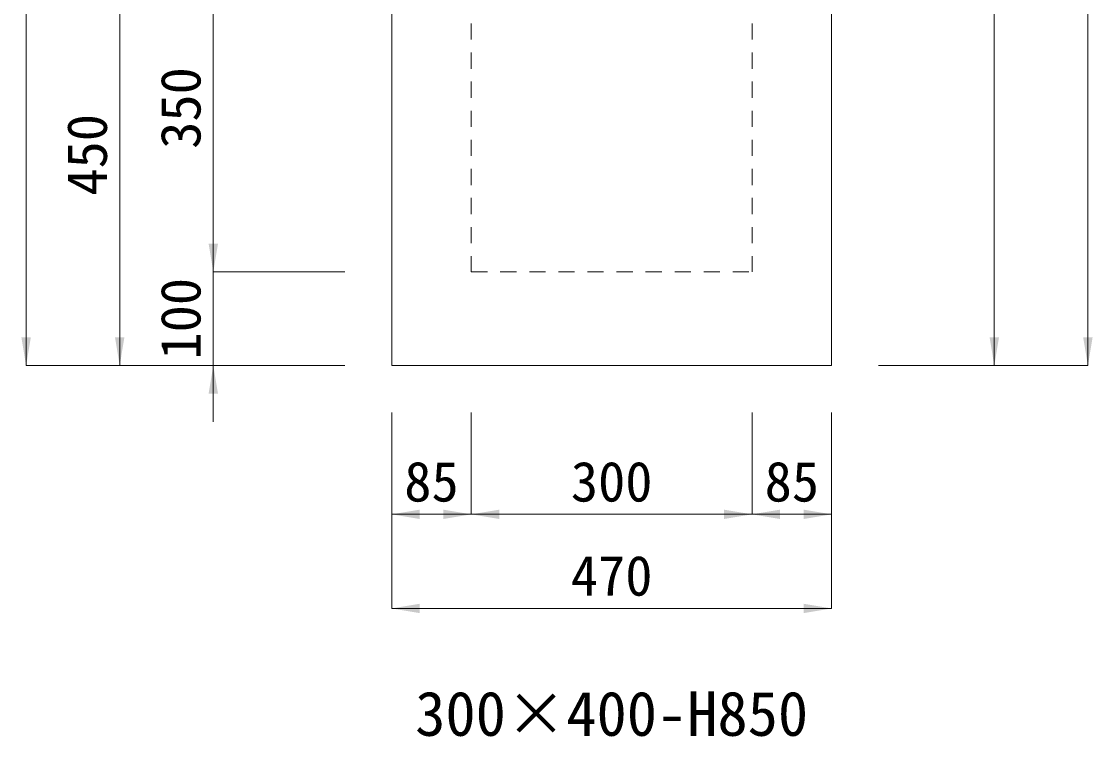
# Model space of a CAD drawing. Units: millimetres at full size. Extents: x -1934 to 78146, y -143454 to -112471.
# Drawn here: x 13768 to 14912, y -136100 to -135337 of the extents above; entities that cross this region are included whole.
import ezdxf
from ezdxf.enums import TextEntityAlignment as Align

# ---------------------------------------------------------------- set-up
doc = ezdxf.new("R2010")
doc.units = ezdxf.units.MM
doc.header["$LTSCALE"] = 23
doc.linetypes.add('USER3', pattern=[1.35, 0.75, -0.6])
for name, color, linetype, lineweight in [('0_2', 7, 'Continuous', 13), ('寸法線', 7, 'Continuous', 13), ('本体', 2, 'Continuous', 13)]:
    doc.layers.add(name, color=color, linetype=linetype, lineweight=lineweight)
doc.styles.add('ＭＳ ゴシック', font='')
doc.styles.get('ＭＳ ゴシック').set_extended_font_data('MS Gothic')

# ---------------------------------------------------------------- blocks, each defined once
blk = doc.blocks.new('filled_arrow')
at = {"color": 0, "linetype": 'Continuous', "lineweight": -2}
blk.add_solid([(7.5, 1.25), (0, 0), (7.5, -1.25)], dxfattribs=at)

msp = doc.modelspace()

# ---------------------------------------------------------------- linework, layer by layer
at = {"layer": '寸法線'}
for p, q in [((14906.91, -135704.27), (14906.91, -134764.27)), ((13772.59, -135704.27), (13772.59, -134774.27)), ((14806.91, -135704.27), (14806.91, -134854.27)), ((13872.59, -135704.27), (13872.59, -135254.27)), ((13972.59, -135254.27), (13972.59, -135604.27)), ((13972.59, -135544.27), (13972.59, -135764.27)), ((14113.15, -135604.27), (13972.59, -135604.27)), ((14113.15, -135604.27), (13972.59, -135604.27)), ((14113.15, -135704.27), (13772.59, -135704.27)), ((14113.15, -135704.27), (13872.59, -135704.27)), ((14113.15, -135704.27), (13972.59, -135704.27)), ((14683.15, -135704.27), (14806.91, -135704.27)), ((14683.15, -135704.27), (14906.91, -135704.27)), ((14163.15, -135754.27), (14163.15, -135863.07)), ((14163.15, -135754.27), (14163.15, -135963.54)), ((14248.15, -135754.27), (14248.15, -135863.07)), ((14248.15, -135754.27), (14248.15, -135863.07)), ((14548.15, -135754.27), (14548.15, -135863.07)), ((14548.15, -135754.27), (14548.15, -135863.07)), ((14633.15, -135754.27), (14633.15, -135863.07)), ((14633.15, -135754.27), (14633.15, -135963.54)), ((14163.15, -135863.07), (14248.15, -135863.07)), ((14248.15, -135863.07), (14548.15, -135863.07)), ((14548.15, -135863.07), (14633.15, -135863.07)), ((14163.15, -135963.54), (14633.15, -135963.54))]:
    msp.add_line(p, q, dxfattribs=at)
at = {"layer": '本体', "lineweight": 20}
for p, q in [((14163.15, -134854.27), (14163.15, -135704.27)), ((14633.15, -135704.27), (14633.15, -134854.27)), ((14163.15, -135704.27), (14633.15, -135704.27))]:
    msp.add_line(p, q, dxfattribs=at)
at = {"layer": '本体', "linetype": 'USER3', "lineweight": 9}
for p, q in [((14248.15, -135183.74), (14248.15, -135604.27)), ((14548.15, -135183.74), (14548.15, -135604.27)), ((14248.15, -135604.27), (14548.15, -135604.27))]:
    msp.add_line(p, q, dxfattribs=at)

# ---------------------------------------------------------------- block references
at = {"layer": '寸法線', "xscale": 4, "yscale": 4}
for p, rotation in [((13972.59, -135604.27), 90), ((13972.59, -135604.27), 90), ((13772.59, -135704.27), 90), ((13872.59, -135704.27), 90), ((14806.91, -135704.27), 90), ((14906.91, -135704.27), 90), ((13972.59, -135704.27), 270), ((14248.15, -135863.07), 180), ((14548.15, -135863.07), 180), ((14633.15, -135863.07), 180), ((14633.15, -135963.54), 180)]:
    msp.add_blockref('filled_arrow', p, dxfattribs=dict(at, rotation=rotation))
for p in [(14163.15, -135863.07), (14248.15, -135863.07), (14548.15, -135863.07), (14163.15, -135963.54)]:
    msp.add_blockref('filled_arrow', p, dxfattribs=at)

# ---------------------------------------------------------------- texts
at = {"layer": '0_2', "style": 'ＭＳ ゴシック'}
msp.add_text('300×400-H850', height=47.47, dxfattribs=at).set_placement((14398.15, -136075.81), align=Align.MIDDLE_CENTER)
at = {"layer": '寸法線', "style": 'ＭＳ ゴシック'}
for s, p in [('350', (13937.59, -135429.27)), ('450', (13837.59, -135479.27)), ('100', (13937.59, -135654.27))]:
    msp.add_text(s, height=42.72, rotation=90, dxfattribs=at).set_placement(p, align=Align.MIDDLE_CENTER)
for s, p in [('85', (14205.65, -135828.07)), ('300', (14398.15, -135828.07)), ('85', (14590.65, -135828.07)), ('470', (14398.15, -135928.54))]:
    msp.add_text(s, height=42.72, dxfattribs=at).set_placement(p, align=Align.MIDDLE_CENTER)

doc.saveas('drawing.dxf')
